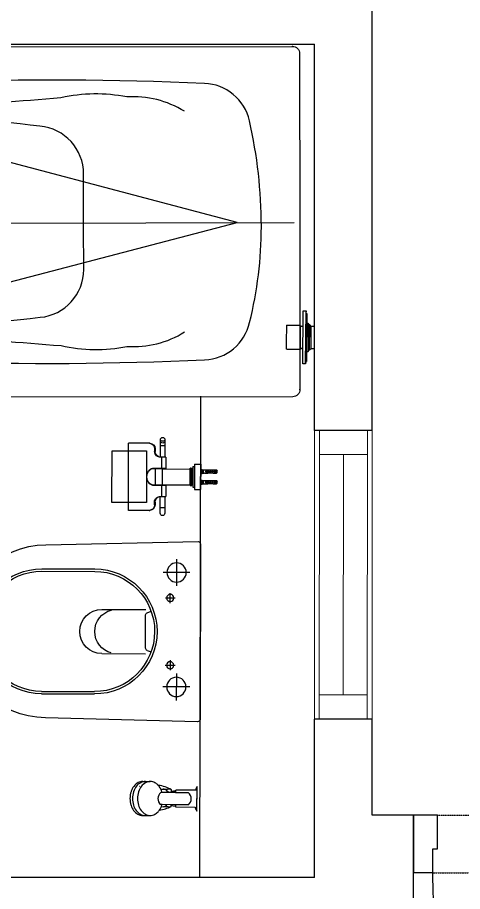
# Model space of a CAD drawing. Extents: x -678889171 to 586587, y -792238163 to 335485.
# Drawn here: x 75226 to 76153, y 54160 to 55978 of the extents above; entities that cross this region are included whole.
import ezdxf
from ezdxf.enums import TextEntityAlignment as Align

# ---------------------------------------------------------------- set-up
doc = ezdxf.new("R2010")
doc.units = 0
doc.header["$MEASUREMENT"] = 0
doc.set_wipeout_variables(frame=1)
doc.linetypes.add('XR-ATYP39$0$XR-A-TYP-3-5-9-10$0$XR-A-TYP-2-3-4-6-7-8-9-10$0$HIDDEN', pattern=[0.375, 0.25, -0.125])
doc.layers.get('0').update_dxf_attribs({"color": 8})
for name, color, linetype in [('XR-A-9TH-FLOOR$0$A-WALL', 252, 'Continuous'), ('XR-ATYP39$0$XR-A-TYP-3-5-9-10$0$A-FURN-SANT', 252, 'Continuous'), ('XR-ATYP39$0$XR-A-TYP-3-5-9-10$0$A-GLAZ', 252, 'Continuous'), ('XR-ATYP39$0$XR-A-TYP-3-5-9-10$0$A-WALL', 252, 'Continuous'), ('XR-ATYP39$0$XR-A-TYP-3-5-9-10$0$I-WC', 252, 'Continuous'), ('XR-ATYP39$0$XR-A-TYP-3-5-9-10$0$I-WIPEOUT', 252, 'Continuous'), ('XR-ATYP39$0$XR-A-TYP-3-5-9-10$0$XR-A-TYP-2-3-4-6-7-8-9-10$0$A-DOOR', 252, 'Continuous'), ('XR-ATYP39$0$XR-A-TYP-3-5-9-10$0$XR-A-TYP-2-3-4-6-7-8-9-10$0$A-FLOR-OVHD', 252, 'XR-ATYP39$0$XR-A-TYP-3-5-9-10$0$XR-A-TYP-2-3-4-6-7-8-9-10$0$HIDDEN'), ('XR-ATYP39$0$XR-A-TYP-3-5-9-10$0$XREF_3BR$0$WC-SERIAL', 252, 'Continuous')]:
    doc.layers.add(name, color=color, linetype=linetype)
for name, color, linetype, lineweight in [('XR-ATYP39$0$XR-A-TYP-3-5-9-10$0$xref units$0$000 typical apartment(1st  to 11)rev01$0$A-WALL-PRHT', 252, 'Continuous', 20), ('XR-ATYP39$0$XR-A-TYP-3-5-9-10$0$xref units$0$A-GLAZ', 252, 'Continuous', 20), ('XR-ATYP39$0$XR-A-TYP-3-5-9-10$0$xref units$0$A-WALL-PRHT', 252, 'Continuous', 20)]:
    doc.layers.add(name, color=color, linetype=linetype, lineweight=lineweight)
doc.styles.add('XR-ATYP39$0$XR-A-TYP-3-5-9-10$0$XREF_3BR$0$Standard', font='arial.ttf')

# ---------------------------------------------------------------- blocks, each defined once
blk = doc.blocks.new('XR-ATYP39$0$XR-A-TYP-3-5-9-10$0$XREF_3BR$0$SE4')
at = {"layer": 'XR-ATYP39$0$XR-A-TYP-3-5-9-10$0$A-FURN-SANT'}
for p, q in [((410.2, 473.4), (410.4, 473.4)), ((410.2, 468.4), (410.2, 466.8)), ((416.2, 481.1), (410.3, 481.1)), ((410.3, 475.3), (410.3, 481.1)), ((410.3, 475.3), (410.3, 475.2)), ((410.3, 475.2), (410.3, 475.2)), ((411.2, 479.3), (415.2, 479.3)), ((411.2, 479.3), (411.2, 478.3)), ((415.2, 478.3), (411.2, 478.3)), ((411.2, 475.3), (415.2, 475.3)), ((411.2, 475.3), (411.2, 474.3)), ((415.2, 474.3), (411.2, 474.3)), ((411.2, 471.3), (415.2, 471.3)), ((411.2, 471.3), (411.2, 470.3)), ((415.2, 470.3), (411.2, 470.3)), ((411.5, 482.3), (414.9, 482.3)), ((415.2, 479.3), (415.2, 478.3)), ((415.2, 475.3), (415.2, 474.3)), ((415.2, 471.3), (415.2, 470.3)), ((416.2, 473.4), (416, 473.4)), ((416.2, 475.3), (416.2, 481.1)), ((416.2, 475.3), (416.2, 475.2)), ((416.2, 475.2), (416.2, 475.2)), ((416.2, 466.8), (416.2, 468.4)), ((429.2, 473.4), (429.4, 473.4)), ((429.2, 468.4), (429.2, 466.8)), ((435.2, 481.1), (429.3, 481.1)), ((429.3, 475.3), (429.3, 481.1)), ((429.3, 475.3), (429.3, 475.2)), ((429.3, 475.2), (429.3, 475.2)), ((430.2, 479.3), (434.2, 479.3)), ((430.2, 479.3), (430.2, 478.3)), ((434.2, 478.3), (430.2, 478.3)), ((430.2, 475.3), (434.2, 475.3)), ((430.2, 475.3), (430.2, 474.3)), ((434.2, 474.3), (430.2, 474.3)), ((430.2, 471.3), (434.2, 471.3)), ((430.2, 471.3), (430.2, 470.3)), ((434.2, 470.3), (430.2, 470.3)), ((430.5, 482.3), (433.9, 482.3)), ((434.2, 479.3), (434.2, 478.3)), ((434.2, 475.3), (434.2, 474.3)), ((434.2, 471.3), (434.2, 470.3)), ((435.2, 473.4), (435, 473.4)), ((435.2, 475.3), (435.2, 481.1)), ((435.2, 475.3), (435.2, 475.2)), ((435.2, 475.2), (435.2, 475.2)), ((435.2, 466.8), (435.2, 468.4)), ((445.2, 452.8), (400.2, 452.8)), ((400.2, 441.8), (400.2, 452.8)), ((409, 452.8), (410.2, 458.3)), ((410.2, 467.5), (410.5, 467.5)), ((410.2, 459.3), (410.3, 459.3)), ((410.2, 459.3), (410.2, 458.3)), ((410.3, 465.7), (410.3, 465.7)), ((410.3, 465.7), (410.3, 465.5)), ((410.3, 459.3), (410.3, 465.5)), ((411.2, 467.3), (412.5, 467.3)), ((411.2, 467.3), (411.2, 466.4)), ((412.5, 466.4), (411.2, 466.4)), ((411.2, 463.3), (412.5, 463.3)), ((411.2, 463.3), (411.2, 462.4)), ((415.2, 462.4), (411.2, 462.4)), ((412.5, 467.3), (412.5, 467.5)), ((413.2, 467.3), (412.5, 467.3)), ((412.5, 463.8), (412.5, 467.3)), ((414, 463.8), (412.5, 463.8)), ((412.5, 463.2), (412.5, 463.8)), ((414, 463.2), (412.5, 463.2)), ((414, 467.3), (413.2, 467.3)), ((413.2, 452.8), (413.2, 458.3)), ((414, 467.3), (414, 467.5)), ((414, 467.3), (415.2, 467.3)), ((414, 463.8), (414, 467.3)), ((415.2, 466.4), (414, 466.4)), ((414, 463.2), (414, 463.8)), ((414, 463.3), (415.2, 463.3)), ((415.2, 467.3), (415.2, 466.4)), ((415.2, 463.3), (415.2, 462.4)), ((416.2, 467.5), (415.9, 467.5)), ((416.2, 465.7), (416.2, 465.5)), ((416.2, 465.7), (416.2, 465.7)), ((416.2, 459.3), (416.2, 465.5)), ((416.2, 459.3), (416.2, 459.3)), ((416.2, 458.3), (416.2, 459.3)), ((417.5, 452.8), (416.2, 458.3)), ((428, 452.8), (429.2, 458.3)), ((429.2, 467.5), (429.5, 467.5)), ((429.3, 459.3), (429.2, 459.3)), ((429.2, 459.3), (429.2, 458.3)), ((429.3, 465.7), (429.3, 465.7)), ((429.3, 465.7), (429.3, 465.5)), ((429.3, 459.3), (429.3, 465.5)), ((430.2, 467.3), (431.5, 467.3)), ((430.2, 467.3), (430.2, 466.4)), ((431.5, 466.4), (430.2, 466.4)), ((430.2, 463.3), (431.5, 463.3)), ((430.2, 463.3), (430.2, 462.4)), ((434.2, 462.4), (430.2, 462.4)), ((431.5, 467.3), (431.5, 467.5)), ((432.2, 467.3), (431.5, 467.3)), ((431.5, 463.8), (431.5, 467.3)), ((433, 463.8), (431.5, 463.8)), ((431.5, 463.2), (431.5, 463.8)), ((433, 463.2), (431.5, 463.2)), ((433, 467.3), (432.2, 467.3)), ((432.2, 452.8), (432.2, 458.3)), ((433, 467.3), (433, 467.5)), ((433, 467.3), (434.2, 467.3)), ((433, 463.8), (433, 467.3)), ((434.2, 466.4), (433, 466.4)), ((433, 463.2), (433, 463.8)), ((433, 463.3), (434.2, 463.3)), ((434.2, 467.3), (434.2, 466.4)), ((434.2, 463.3), (434.2, 462.4)), ((435.2, 467.5), (434.9, 467.5)), ((435.2, 465.7), (435.2, 465.5)), ((435.2, 465.7), (435.2, 465.7)), ((435.2, 459.3), (435.2, 465.5)), ((435.2, 459.3), (435.2, 459.3)), ((435.2, 458.3), (435.2, 459.3)), ((436.5, 452.8), (435.2, 458.3)), ((445.2, 441.8), (445.2, 452.8)), ((445.2, 441.8), (400.2, 441.8)), ((404.2, 438.8), (404.2, 441.8)), ((441.2, 438.8), (404.2, 438.8)), ((407.2, 437.1), (407.2, 437.1)), ((407.2, 434.3), (407.2, 437.1)), ((407.7, 437.1), (407.2, 437.1)), ((407.2, 437.1), (407.2, 434.3)), ((407.7, 438.8), (407.7, 437.1)), ((408, 437.1), (407.7, 437.1)), ((407.8, 436.2), (407.8, 437.1)), ((407.8, 437.1), (407.8, 436.5)), ((407.9, 436.5), (407.8, 436.5)), ((407.8, 436.5), (407.8, 436.2)), ((407.9, 437.1), (407.9, 436.5)), ((407.9, 436.5), (408, 436.5)), ((407.9, 436.2), (407.9, 436.5)), ((408.2, 437.1), (408, 437.1)), ((408, 436.5), (408, 437.1)), ((408, 437.1), (408, 436.5)), ((408.2, 436.5), (408, 436.5)), ((408.2, 436.5), (408.2, 437.1)), ((409.6, 437.1), (408.2, 437.1)), ((409.9, 436.5), (408.2, 436.5)), ((408.4, 436.5), (408.4, 434.5)), ((408.9, 434.5), (408.9, 436.5)), ((409.3, 434.5), (409.3, 436.5)), ((411.7, 437.1), (409.6, 437.1)), ((409.6, 434.5), (409.6, 436.5)), ((409.9, 436.5), (409.9, 437.1)), ((412.4, 436.5), (409.9, 436.5)), ((410.1, 434.5), (410.1, 436.5)), ((410.5, 434.5), (410.5, 436.5)), ((411.3, 434.5), (411.3, 436.5)), ((412.4, 437.1), (411.7, 437.1)), ((411.7, 434.5), (411.7, 436.5)), ((412.2, 434.5), (412.2, 436.5)), ((412.8, 437.1), (412.4, 437.1)), ((412.4, 436.5), (412.4, 437.1)), ((412.8, 436.5), (412.4, 436.5)), ((413.6, 437.1), (412.8, 437.1)), ((412.8, 436.5), (412.8, 437.1)), ((413.6, 436.5), (412.8, 436.5)), ((412.8, 434.5), (412.8, 436.5)), ((415.6, 437.1), (413.6, 437.1)), ((413.6, 436.5), (413.6, 437.1)), ((415.6, 436.5), (413.6, 436.5)), ((416.2, 437.1), (415.6, 437.1)), ((415.6, 436.5), (415.6, 437.1)), ((416.2, 436.5), (415.6, 436.5)), ((416, 434.5), (416, 436.5)), ((418.1, 437.1), (416.2, 437.1)), ((416.2, 436.5), (416.2, 437.1)), ((418.1, 436.5), (416.2, 436.5)), ((418.8, 437.1), (418.1, 437.1)), ((418.1, 436.5), (418.1, 437.1)), ((418.8, 436.5), (418.1, 436.5)), ((419.3, 437.1), (418.8, 437.1)), ((418.8, 436.5), (418.8, 437.1)), ((419.3, 436.5), (418.8, 436.5)), ((419.5, 437.1), (419.3, 437.1)), ((419.3, 436.5), (419.3, 437.1)), ((419.5, 436.5), (419.3, 436.5)), ((419.6, 437.1), (419.5, 437.1)), ((419.5, 436.5), (419.5, 437.1)), ((419.6, 436.5), (419.5, 436.5)), ((420.2, 437.1), (419.6, 437.1)), ((419.6, 436.5), (419.6, 437.1)), ((420.2, 436.5), (419.6, 436.5)), ((419.6, 434.5), (419.6, 436.5)), ((420.1, 434.5), (420.1, 436.5)), ((420.1, 436.5), (420.1, 434.5)), ((420.2, 436.5), (420.2, 437.1)), ((420.2, 437.1), (420.2, 437.1)), ((420.3, 437.1), (420.2, 437.1)), ((420.2, 436.5), (420.2, 437.1)), ((420.2, 436.5), (420.2, 436.5)), ((420.3, 434.5), (420.3, 437.1)), ((420.3, 437.1), (420.6, 437.1)), ((420.6, 437.1), (420.8, 437.1)), ((420.6, 434.5), (420.6, 437.1)), ((420.8, 435.1), (420.8, 437.1)), ((420.8, 437.1), (422, 437.1)), ((422, 435.1), (422, 437.1)), ((422, 437.1), (422.3, 437.1)), ((424.9, 437.1), (422.3, 437.1)), ((422.3, 435.1), (422.3, 437.1)), ((422.7, 435.1), (422.7, 437.1)), ((422.9, 435.4), (422.9, 437.1)), ((424, 435.4), (424, 437.1)), ((424, 435.4), (424, 437.1)), ((424.1, 437.1), (424.1, 434.5)), ((424.2, 434.5), (424.2, 437.1)), ((424.5, 434.5), (424.5, 437.1)), ((424.8, 434.5), (424.8, 437.1)), ((424.8, 437.1), (424.8, 434.5)), ((424.9, 437.1), (425.1, 437.1)), ((424.9, 437.1), (424.9, 434.5)), ((425.1, 434.5), (425.1, 437.1)), ((425.2, 437.1), (425.1, 437.1)), ((425.8, 437.1), (425.2, 437.1)), ((425.2, 437.1), (425.2, 437.1)), ((425.2, 436.5), (425.2, 437.1)), ((425.2, 437.1), (425.2, 436.5)), ((425.8, 436.5), (425.2, 436.5)), ((425.2, 436.5), (425.2, 436.5)), ((425.4, 434.5), (425.4, 436.5)), ((425.4, 434.5), (425.4, 436.5)), ((425.9, 437.1), (425.8, 437.1)), ((425.8, 436.5), (425.8, 437.1)), ((425.9, 436.5), (425.8, 436.5)), ((425.8, 434.5), (425.8, 436.5)), ((426.1, 437.1), (425.9, 437.1)), ((425.9, 436.5), (425.9, 437.1)), ((426.1, 436.5), (425.9, 436.5)), ((426.6, 437.1), (426.1, 437.1)), ((426.1, 436.5), (426.1, 437.1)), ((426.6, 436.5), (426.1, 436.5)), ((427.3, 437.1), (426.6, 437.1)), ((426.6, 436.5), (426.6, 437.1)), ((427.3, 436.5), (426.6, 436.5)), ((429.3, 437.1), (427.3, 437.1)), ((427.3, 436.5), (427.3, 437.1)), ((429.3, 436.5), (427.3, 436.5)), ((429.9, 437.1), (429.3, 437.1)), ((429.3, 436.5), (429.3, 437.1)), ((429.9, 436.5), (429.3, 436.5)), ((429.4, 434.5), (429.4, 436.5)), ((431.8, 437.1), (429.9, 437.1)), ((429.9, 436.5), (429.9, 437.1)), ((431.8, 436.5), (429.9, 436.5)), ((432.6, 437.1), (431.8, 437.1)), ((431.8, 436.5), (431.8, 437.1)), ((432.6, 436.5), (431.8, 436.5)), ((433, 437.1), (432.6, 437.1)), ((432.6, 436.5), (432.6, 437.1)), ((433, 436.5), (432.6, 436.5)), ((432.6, 434.5), (432.6, 436.5)), ((433, 436.5), (433, 437.1)), ((433.7, 437.1), (433, 437.1)), ((435.6, 436.5), (433, 436.5)), ((433.3, 434.5), (433.3, 436.5)), ((435.8, 437.1), (433.7, 437.1)), ((433.7, 434.5), (433.7, 436.5)), ((434.2, 434.5), (434.2, 436.5)), ((434.9, 434.5), (434.9, 436.5)), ((435.3, 434.5), (435.3, 436.5)), ((435.6, 436.5), (435.6, 437.1)), ((437.2, 436.5), (435.6, 436.5)), ((437.2, 437.1), (435.8, 437.1)), ((435.8, 434.5), (435.8, 436.5)), ((436.2, 434.5), (436.2, 436.5)), ((436.6, 434.5), (436.6, 436.5)), ((437, 434.5), (437, 436.5)), ((437.4, 437.1), (437.2, 437.1)), ((437.2, 436.5), (437.2, 437.1)), ((437.4, 436.5), (437.2, 436.5)), ((437.7, 437.1), (437.4, 437.1)), ((437.4, 436.5), (437.4, 437.1)), ((437.5, 436.5), (437.5, 437.1)), ((437.5, 436.5), (437.6, 436.5)), ((437.6, 436.5), (437.6, 437.1)), ((437.6, 436.5), (437.6, 437.1)), ((437.6, 436.5), (437.6, 436.5)), ((437.6, 436.2), (437.6, 436.5)), ((437.6, 436.2), (437.6, 436.5)), ((437.7, 438.8), (437.7, 437.1)), ((438.2, 437.1), (437.7, 437.1)), ((437.7, 436.2), (437.7, 437.1)), ((438.2, 437.1), (438.3, 437.1)), ((438.2, 434.3), (438.2, 437.1)), ((438.3, 434.3), (438.3, 437.1)), ((441.2, 438.8), (441.2, 441.8)), ((407.5, 434.3), (407.2, 434.3)), ((407.2, 434.3), (407.2, 434.3)), ((407.2, 434.3), (407.2, 434.1)), ((407.2, 434.3), (407.2, 434.1)), ((407.2, 434.1), (407.2, 434.1)), ((407.2, 434.1), (407.4, 434.1)), ((407.4, 434.3), (407.4, 434.1)), ((407.4, 434.1), (407.5, 434.1)), ((407.5, 434.3), (407.5, 434.1)), ((408, 434.1), (407.5, 434.1)), ((407.8, 436.2), (407.8, 436.2)), ((407.8, 436.2), (407.9, 436.2)), ((407.9, 436.2), (408.4, 436.2)), ((408, 434.1), (408, 436.2)), ((408.3, 434.5), (408, 434.5)), ((408.4, 434.3), (408, 434.3)), ((408, 434.1), (408.1, 434.1)), ((408.1, 434.3), (408.1, 434.1)), ((408.1, 434.1), (408.4, 434.1)), ((408.3, 434.5), (408.3, 436.2)), ((408.4, 434.5), (408.3, 434.5)), ((408.9, 434.5), (408.4, 434.5)), ((408.4, 434.5), (408.4, 434.1)), ((409.6, 434.1), (408.4, 434.1)), ((408.7, 384.8), (408.7, 434.1)), ((408.9, 434.5), (409.3, 434.5)), ((409.3, 434.5), (409.6, 434.5)), ((409.6, 434.1), (409.6, 434.5)), ((409.6, 434.5), (410.1, 434.5)), ((412, 434.1), (409.6, 434.1)), ((410.1, 434.5), (410.5, 434.5)), ((410.5, 434.5), (411.3, 434.5)), ((411.3, 434.5), (411.7, 434.5)), ((411.7, 434.5), (412.2, 434.5)), ((412, 434.1), (412, 434.5)), ((413.4, 434.1), (412, 434.1)), ((412.2, 434.5), (412.8, 434.5)), ((412.8, 434.5), (416, 434.5)), ((413.4, 434.1), (413.4, 434.5)), ((413.4, 434.1), (413.4, 434.5)), ((413.4, 434.1), (413.4, 434.1)), ((414.2, 434.5), (414.2, 434.1)), ((414.6, 434.1), (414.2, 434.1)), ((414.6, 434.5), (414.6, 434.1)), ((414.7, 434.1), (414.6, 434.1)), ((414.7, 434.1), (414.7, 434.5)), ((414.9, 434.1), (414.7, 434.1)), ((414.9, 434.1), (414.9, 434.5)), ((415.1, 434.1), (414.9, 434.1)), ((415.1, 434.1), (415.1, 434.5)), ((415.9, 434.1), (415.1, 434.1)), ((415.9, 434.1), (415.9, 434.5)), ((416.8, 434.1), (415.9, 434.1)), ((416, 434.5), (419.6, 434.5)), ((416.8, 434.1), (416.8, 434.5)), ((418.5, 434.1), (416.8, 434.1)), ((418.5, 434.1), (418.5, 434.5)), ((419.7, 434.1), (418.5, 434.1)), ((419.6, 434.5), (420.1, 434.5)), ((419.7, 434.1), (419.7, 434.5)), ((420.4, 434.1), (419.7, 434.1)), ((420.1, 434.5), (420.1, 434.5)), ((420.1, 434.5), (420.3, 434.5)), ((420.3, 434.5), (420.6, 434.5)), ((420.4, 434.1), (420.4, 434.5)), ((420.6, 434.5), (420.6, 435.1)), ((420.6, 435.1), (420.8, 435.1)), ((420.6, 434.5), (420.6, 435.1)), ((420.6, 434.5), (420.6, 434.5)), ((420.6, 434.5), (420.6, 434.5)), ((420.6, 434.5), (420.9, 434.5)), ((420.8, 435.1), (422, 435.1)), ((420.9, 434.5), (420.9, 435.1)), ((420.9, 434.5), (421.2, 434.5)), ((421.2, 434.5), (421.2, 435.1)), ((421.3, 434.5), (421.2, 434.5)), ((421.3, 434.5), (421.3, 435.1)), ((421.3, 434.5), (422.4, 434.5)), ((422, 435.1), (422.3, 435.1)), ((422.3, 435.1), (422.7, 435.1)), ((422.4, 434.5), (422.4, 435.1)), ((422.4, 434.5), (422.7, 434.5)), ((422.7, 435.4), (422.7, 435.4)), ((422.7, 435.4), (422.9, 435.4)), ((422.7, 434.5), (422.7, 435.4)), ((422.7, 435.4), (422.7, 434.5)), ((422.7, 434.5), (422.7, 435.1)), ((422.7, 434.5), (422.7, 435.1)), ((422.7, 434.5), (422.7, 434.5)), ((422.7, 434.5), (422.7, 434.5)), ((422.7, 434.5), (423, 434.5)), ((422.7, 434.3), (422.7, 434.3)), ((422.9, 435.4), (424, 435.4)), ((423, 434.5), (423, 435.4)), ((423, 434.5), (424.1, 434.5)), ((423.7, 434.5), (423.7, 434.5)), ((424, 435.4), (424, 435.4)), ((424.2, 434.5), (424.1, 434.5)), ((424.2, 434.5), (424.5, 434.5)), ((424.5, 434.5), (424.8, 434.5)), ((424.8, 434.5), (424.8, 434.5)), ((424.8, 434.5), (424.9, 434.5)), ((424.9, 434.5), (425.1, 434.5)), ((425, 434.1), (425, 434.5)), ((425.7, 434.1), (425, 434.1)), ((425.1, 434.5), (425.4, 434.5)), ((425.4, 434.5), (425.8, 434.5)), ((425.4, 434.5), (425.4, 434.5)), ((425.7, 434.1), (425.7, 434.5)), ((426.9, 434.1), (425.7, 434.1)), ((425.8, 434.5), (429.4, 434.5)), ((426.9, 434.1), (426.9, 434.5)), ((428.6, 434.1), (426.9, 434.1)), ((428.6, 434.1), (428.6, 434.5)), ((429.5, 434.1), (428.6, 434.1)), ((429.4, 434.5), (432.6, 434.5)), ((429.5, 434.1), (429.5, 434.5)), ((430.4, 434.1), (429.5, 434.1)), ((430.4, 434.1), (430.4, 434.5)), ((430.6, 434.1), (430.4, 434.1)), ((430.6, 434.1), (430.6, 434.5)), ((430.7, 434.1), (430.6, 434.1)), ((430.7, 434.1), (430.7, 434.5)), ((430.8, 434.1), (430.7, 434.1)), ((430.8, 434.1), (430.8, 434.5)), ((431.2, 434.1), (430.8, 434.1)), ((431.2, 434.1), (431.2, 434.5)), ((432, 434.1), (432, 434.5)), ((432, 434.5), (432, 434.1)), ((433.4, 434.1), (432, 434.1)), ((432, 434.1), (432, 434.1)), ((432.6, 434.5), (433.3, 434.5)), ((433.3, 434.5), (433.7, 434.5)), ((433.4, 434.1), (433.4, 434.5)), ((435.8, 434.1), (433.4, 434.1)), ((433.7, 434.5), (434.2, 434.5)), ((434.2, 434.5), (434.9, 434.5)), ((434.9, 434.5), (435.3, 434.5)), ((435.3, 434.5), (435.8, 434.5)), ((435.8, 434.1), (435.8, 434.5)), ((435.8, 434.5), (436.2, 434.5)), ((437.1, 434.1), (435.8, 434.1)), ((436.2, 434.5), (436.6, 434.5)), ((437, 434.5), (436.6, 434.5)), ((436.7, 384.8), (436.7, 434.1)), ((437, 436.2), (437.6, 436.2)), ((437.1, 434.5), (437, 434.5)), ((437.1, 434.5), (437.1, 436.2)), ((437.4, 434.5), (437.1, 434.5)), ((437.1, 434.1), (437.1, 434.5)), ((437.4, 434.3), (437.1, 434.3)), ((437.1, 434.1), (437.3, 434.1)), ((437.3, 434.3), (437.3, 434.1)), ((437.3, 434.1), (437.4, 434.1)), ((437.4, 434.1), (437.4, 436.2)), ((437.9, 434.1), (437.4, 434.1)), ((437.6, 436.2), (437.6, 436.2)), ((437.6, 436.2), (437.7, 436.2)), ((438.2, 434.3), (437.9, 434.3)), ((437.9, 434.3), (437.9, 434.1)), ((437.9, 434.1), (438.1, 434.1)), ((438.1, 434.3), (438.1, 434.1)), ((438.1, 434.1), (438.3, 434.1)), ((438.3, 434.3), (438.2, 434.3)), ((438.3, 434.3), (438.3, 434.1)), ((438.3, 434.1), (438.3, 434.3)), ((438.3, 434.1), (438.3, 434.1)), ((387.7, 382.7), (387.7, 390.8)), ((407.7, 390.8), (387.7, 390.8)), ((407.7, 382.7), (407.7, 390.8)), ((407.7, 382.7), (407.7, 390.8)), ((408.7, 390.8), (407.7, 390.8)), ((437.7, 390.8), (436.7, 390.8)), ((437.7, 390.8), (437.7, 382.7)), ((457.7, 390.8), (437.7, 390.8)), ((437.7, 390.8), (437.7, 382.7)), ((457.7, 390.8), (457.7, 382.7)), ((367.7, 388.8), (357.7, 388.8)), ((357.7, 380.8), (367.7, 380.8)), ((367.7, 388.8), (367.7, 380.8)), ((387.7, 388.8), (367.7, 388.8)), ((367.7, 380.8), (387.6, 380.8)), ((407.7, 382.7), (387.7, 382.7)), ((387.7, 381.5), (387.7, 382.7)), ((407.7, 369.6), (407.7, 382.7)), ((407.7, 378.8), (408.7, 378.8)), ((408.7, 384.8), (436.7, 384.8)), ((408.7, 372.3), (408.7, 384.8)), ((436.7, 384.8), (436.7, 372.3)), ((436.7, 378.8), (437.7, 378.8)), ((437.7, 382.7), (437.7, 369.6)), ((457.7, 382.7), (437.7, 382.7)), ((478.7, 388.8), (457.7, 388.8)), ((457.7, 382.7), (457.7, 381.5)), ((457.8, 380.8), (478.7, 380.8)), ((478.7, 380.8), (478.7, 388.8)), ((485.8, 388.8), (478.7, 388.8)), ((478.7, 380.8), (485.8, 380.8)), ((488.9, 388.8), (485.8, 388.8)), ((485.8, 380.8), (488.9, 380.8)), ((362.7, 361.1), (362.7, 361.9)), ((362.7, 361.1), (362.7, 324.1)), ((377.7, 371.5), (372.7, 371.5)), ((372.7, 371.5), (372.7, 370.6)), ((372.7, 370.6), (377.7, 370.6)), ((377.7, 370.6), (377.7, 371.5)), ((408.7, 372.3), (436.7, 372.3)), ((467.7, 370.6), (467.7, 371.5)), ((472.7, 371.5), (467.7, 371.5)), ((467.7, 370.6), (472.7, 370.6)), ((472.7, 370.6), (472.7, 371.5)), ((482.7, 361.9), (482.7, 361.1)), ((482.7, 361.1), (482.7, 324.1)), ((362.8, 324.1), (482.6, 324.1))]:
    blk.add_line(p, q, dxfattribs=at)
for points in [[(407.2, 434.1), (438.3, 434.1), (438.3, 437.1), (407.2, 437.1)], [(376.8, 294.5), (468.7, 294.5), (468.7, 356), (376.8, 356)]]:
    blk.add_lwpolyline(points, close=True, dxfattribs=at)
for centre, radius, start, end in [((420.6, 434.8), 0.303, 249.713, 266.578), ((420.6, 434.6), 0.191, 245.5072, 295.3419), ((420.8, 433.8), 0.688, 95.9832, 109.0037), ((420.8, 433.9), 0.513, 94.8314, 107.1936), ((421.2, 430.6), 3.86, 76.2872, 96.7169), ((422.3, 434.5), 0.178, 230.815, 271.7767), ((422.9, 435.5), 1.25, 262.2328, 271.7069), ((423.2, 434.5), 0.178, 268.2233, 308.9187), ((424.2, 430.5), 3.94, 82.708, 103.5674), ((424.6, 433.8), 0.688, 70.9963, 84.0168), ((424.6, 433.9), 0.519, 72.5665, 84.4833), ((424.8, 434.8), 0.303, 273.422, 290.287), ((357.7, 384.8), 4, 90, 270), ((377.5, 380.8), 10.3, 271.4545, 3.7433), ((377.6, 381.5), 10, 270.7148, 351.5135), ((382.8, 381.5), 4.95, 342.2494, 1.6628), ((462.7, 381.5), 4.95, 178.3503, 197.7376), ((468, 380.8), 10.3, 176.2277, 268.5745), ((467.8, 381.5), 9.96, 188.2757, 269.496), ((488.9, 384.8), 4, 270, 90), ((372.7, 361.5), 10, 89.9854, 177.4108), ((372.7, 360.6), 9.98, 89.8092, 177.2539), ((472.7, 361.5), 10, 2.5889, 90.0149), ((472.7, 360.6), 9.98, 2.7464, 90.1904), ((374.1, 177.9), 146.7, 94.406, 94.4421), ((472.5, 204.6), 120, 85.1228, 85.1671)]:
    blk.add_arc(centre, radius, start, end, dxfattribs=at)
for centre, major_axis, ratio, start_param, end_param in [((413.2, 473.4), (0, 10.5), 0.285569, 1.403348, 1.570796), ((413.2, 473.4), (0, -6.74), 0.445101, 4.712389, 4.895847), ((413.2, 470.9), (0, 6.74), 0.445101, 1.209195, 1.545119), ((413.2, 471.3), (0, -8.33), 0.359989, 4.738067, 5.192367), ((413.2, 468.4), (0, 8.33), 0.359989, 1.39272, 1.673729), ((413.2, 477), (0, -10.5), 0.285569, -1.403348, -1.209195), ((413.2, 480), (3, 0), 0.760351, 3.989655, 5.435123), ((413.2, 476), (3, 0), 0.760351, 3.989655, 5.435123), ((413.2, 472), (3, 0), 0.760351, 3.989655, 5.435123), ((413.2, 471.3), (0, -8.33), 0.359989, 1.090818, 1.545119), ((413.2, 477), (0, -10.5), 0.285569, 1.209195, 1.403348), ((413.2, 470.9), (0, 6.74), 0.445101, 4.738067, 5.073991), ((413.2, 473.4), (0, 10.5), 0.285569, 4.712389, 4.879837), ((413.2, 473.4), (0, 6.74), 0.445101, 4.528931, 4.712389), ((413.2, 468.4), (0, 8.33), 0.359989, 4.609456, 4.890466), ((432.2, 473.4), (0, 10.5), 0.285569, 1.403348, 1.570796), ((432.2, 473.4), (0, 6.74), 0.445101, 1.570796, 1.754254), ((432.2, 470.9), (0, 6.74), 0.445101, 1.209195, 1.545119), ((432.2, 471.3), (0, -8.33), 0.359989, 4.738067, 5.192367), ((432.2, 468.4), (0, 8.33), 0.359989, 1.39272, 1.673729), ((432.2, 477), (0, -10.5), 0.285569, -1.403348, -1.209195), ((432.2, 480), (3, 0), 0.760351, 3.989655, 5.435123), ((432.2, 476), (3, 0), 0.760351, 3.989655, 5.435123), ((432.2, 472), (3, 0), 0.760351, 3.989655, 5.435123), ((432.2, 471.3), (0, -8.33), 0.359989, 1.090818, 1.545119), ((432.2, 477), (0, -10.5), 0.285569, 1.209195, 1.403348), ((432.2, 470.9), (0, 6.74), 0.445101, 4.738067, 5.073991), ((432.2, 473.4), (0, 10.5), 0.285569, 4.712389, 4.879837), ((432.2, 473.4), (0, -6.74), 0.445101, 1.387338, 1.570796), ((432.2, 468.4), (0, 8.33), 0.359989, 4.609456, 4.890466), ((413.2, 466.8), (0, 6.74), 0.445101, 1.467863, 1.738244), ((413.2, 471.4), (-0.8, -51.9), 0.055876, -1.314474, -1.20343), ((413.2, 464.4), (0, 6.74), 0.445101, 1.090818, 1.403348), ((413.2, 468.6), (3, 0), 0.976011, 3.989655, 4.459709), ((413.2, 464.6), (3, 0), 0.976011, 3.989655, 5.435123), ((413.2, 474.3), (0, -7.06), 0.425017, 6.030505, 6.283185), ((413.2, 471.4), (-2.9, -51.9), 0.014553, 1.205061, 1.316105), ((413.2, 474.3), (0, 7.06), 0.425017, 3.141593, 3.394273), ((413.2, 471.4), (2.9, -51.9), 0.014553, -1.316105, -1.205061), ((413.2, 468.6), (3, 0), 0.976011, 4.965069, 5.435123), ((413.2, 464.4), (0, 6.74), 0.445101, 4.879837, 5.192367), ((413.2, 466.8), (0, 6.74), 0.445101, 4.544941, 4.815322), ((413.2, 471.4), (0.8, -51.9), 0.055876, 1.20343, 1.314474), ((432.2, 466.8), (0, 6.74), 0.445101, 1.467863, 1.738244), ((432.2, 471.4), (-0.8, -51.9), 0.055876, -1.314474, -1.20343), ((432.2, 464.4), (0, 6.74), 0.445101, 1.090818, 1.403348), ((432.2, 468.6), (3, 0), 0.976011, 3.989655, 4.459709), ((432.2, 464.6), (3, 0), 0.976011, 3.989655, 5.435123), ((432.2, 474.3), (0, -7.06), 0.425017, 6.030505, 6.283185), ((432.2, 471.4), (-2.9, -51.9), 0.014553, 1.205061, 1.316105), ((432.2, 474.3), (0, 7.06), 0.425017, 3.141593, 3.394273), ((432.2, 471.4), (2.9, -51.9), 0.014553, -1.316105, -1.205061), ((432.2, 468.6), (3, 0), 0.976011, 4.965069, 5.435123), ((432.2, 464.4), (0, 6.74), 0.445101, 4.879837, 5.192367), ((432.2, 466.8), (0, 6.74), 0.445101, 4.544941, 4.815322), ((432.2, 471.4), (0.8, -51.9), 0.055876, 1.20343, 1.314474), ((420.6, 434.6), (-0.068, 0.171), 0.902963, 2.7256, 3.147611), ((424.8, 434.6), (0.068, 0.171), 0.902963, 3.133356, 3.557585), ((485.8, 384.8), (0, -4), 0.707107, 3.141593, 6.283185), ((488.9, 384.8), (0, -4), 0.707107, 3.141593, 6.283185)]:
    blk.add_ellipse(centre, major_axis=major_axis, ratio=ratio, start_param=start_param, end_param=end_param, dxfattribs=at)
for points in [[(410.3, 481.1), (410.7, 481.5), (411.1, 481.9), (411.5, 482.3)], [(416.2, 481.1), (415.8, 481.5), (415.4, 481.9), (414.9, 482.3)], [(429.3, 481.1), (429.7, 481.5), (430.1, 481.9), (430.5, 482.3)], [(435.2, 481.1), (434.8, 481.5), (434.4, 481.9), (433.9, 482.3)], [(420.6, 434.5), (420.5, 434.5), (420.5, 434.4), (420.6, 434.4)], [(420.5, 434.4), (420.5, 434.4), (420.5, 434.4), (420.6, 434.4)], [(420.8, 434.4), (420.8, 434.4), (420.7, 434.4), (420.7, 434.4)], [(424.7, 434.4), (424.7, 434.4), (424.7, 434.4), (424.7, 434.4)], [(424.8, 434.4), (424.9, 434.4), (424.9, 434.5), (424.9, 434.5)], [(424.8, 434.4), (424.9, 434.4), (424.9, 434.4), (424.9, 434.4)]]:
    blk.add_open_spline(points, degree=3, dxfattribs=at)
for points, knots in [([(420.4, 434.5), (420.4, 434.5), (420.4, 434.5), (420.5, 434.4), (420.5, 434.4)], [0, 0, 0, 0, 0.233221, 1, 1, 1, 1]), ([(420.7, 434.4), (420.8, 434.5), (420.9, 434.5), (421, 434.5), (421.1, 434.5), (421.4, 434.5), (421.5, 434.5), (421.8, 434.4), (422, 434.4), (422.2, 434.4), (422.2, 434.4), (422.3, 434.3)], [0, 0, 0, 0, 0.125, 0.125, 0.25, 0.25, 0.5, 0.5, 0.75, 0.75, 1, 1, 1, 1]), ([(422.1, 434.4), (422.2, 434.4), (422.2, 434.3), (422.2, 434.3), (422.3, 434.3), (422.4, 434.3), (422.5, 434.3), (422.6, 434.3), (422.7, 434.3), (422.7, 434.3)], [0, 0, 0, 0, 0.081315, 0.172885, 0.303173, 0.525174, 0.708317, 0.899275, 1, 1, 1, 1]), ([(422.3, 434.3), (422.3, 434.3), (422.3, 434.3), (422.3, 434.3), (422.4, 434.3), (422.5, 434.3), (422.5, 434.3), (422.6, 434.3), (422.7, 434.3), (422.7, 434.3)], [0, 0, 0, 0, 0.25, 0.25, 0.5, 0.5, 0.75, 0.75, 1, 1, 1, 1]), ([(422.7, 434.3), (422.8, 434.3), (422.8, 434.3), (422.9, 434.3), (423, 434.3), (423, 434.3), (423.1, 434.3), (423.1, 434.3), (423.2, 434.3), (423.2, 434.3)], [0, 0, 0, 0, 0.25, 0.25, 0.5, 0.5, 0.75, 0.75, 1, 1, 1, 1]), ([(422.9, 434.3), (422.9, 434.3), (423, 434.3), (423.1, 434.3), (423.1, 434.3), (423.2, 434.3), (423.3, 434.4), (423.3, 434.4), (423.3, 434.4)], [0, 0, 0, 0, 0.012674, 0.296722, 0.605834, 0.842756, 0.990911, 1, 1, 1, 1]), ([(423.2, 434.3), (423.2, 434.3), (423.2, 434.4), (423.3, 434.4), (423.3, 434.4), (423.5, 434.4), (423.6, 434.4), (423.9, 434.5), (424.1, 434.5), (424.4, 434.5), (424.5, 434.5), (424.7, 434.4)], [0, 0, 0, 0, 0.125, 0.125, 0.25, 0.25, 0.5, 0.5, 0.75, 0.75, 1, 1, 1, 1]), ([(424.8, 434.4), (424.8, 434.4), (424.8, 434.4), (424.9, 434.4), (424.9, 434.4), (424.9, 434.4)], [0, 0, 0, 0, 0.418647, 0.862444, 1, 1, 1, 1]), ([(424.9, 434.4), (424.9, 434.4), (425, 434.4), (425, 434.5), (425, 434.5)], [0, 0, 0, 0, 0.310918, 1, 1, 1, 1]), ([(407.7, 370.5), (407.7, 368.6), (408, 366.9), (409.4, 363.5), (410.4, 362.1), (412.5, 360.2), (413.3, 359.6), (414.9, 358.6), (415.8, 358.2), (418.6, 357.2), (420.6, 356.8), (424.7, 356.8), (426.8, 357.2), (429.6, 358.2), (430.5, 358.6), (432.1, 359.6), (432.9, 360.1), (434.3, 361.4), (434.9, 362.1), (435.9, 363.6), (436.3, 364.4), (437.4, 366.8), (437.7, 368.6), (437.7, 370.5)], [0, 0, 0, 0, 0.125, 0.125, 0.25, 0.25, 0.3125, 0.3125, 0.375, 0.375, 0.5, 0.5, 0.625, 0.625, 0.6875, 0.6875, 0.75, 0.75, 0.8125, 0.8125, 0.875, 0.875, 1, 1, 1, 1]), ([(437.7, 369.6), (437.7, 367.7), (437.4, 366), (436, 362.6), (435, 361.2), (432.9, 359.3), (432.2, 358.7), (430.5, 357.7), (429.6, 357.3), (426.8, 356.3), (424.8, 356), (420.7, 356), (418.6, 356.3), (415.8, 357.3), (414.9, 357.7), (413.3, 358.7), (412.5, 359.3), (411.2, 360.5), (410.6, 361.2), (409.5, 362.7), (409.1, 363.5), (408, 365.9), (407.7, 367.7), (407.7, 369.6)], [0, 0, 0, 0, 0.125, 0.125, 0.25, 0.25, 0.3125, 0.3125, 0.375, 0.375, 0.5, 0.5, 0.625, 0.625, 0.6875, 0.6875, 0.75, 0.75, 0.8125, 0.8125, 0.875, 0.875, 1, 1, 1, 1])]:
    blk.add_open_spline(points, degree=3, knots=knots, dxfattribs=at)
blk = doc.blocks.new('XR-ATYP39$0$XR-A-TYP-3-5-9-10$0$XREF_3BR$0$YHFH')
at = {"layer": 'XR-ATYP39$0$XR-A-TYP-3-5-9-10$0$A-FURN-SANT'}
for p, q in [((3812.9, 8626), (3812.9, 8570.1)), ((4093.3, 8605.1), (3983.3, 8605.1)), ((3785, 8598.1), (3840.8, 8598.1)), ((4093.3, 8600), (3983.3, 8600)), ((3825.9, 8534.2), (3825.9, 8555.2)), ((3836.2, 8545.1), (3815.7, 8545.1)), ((3873.8, 8514.4), (3865.7, 8517.3)), ((3968.3, 8521.1), (3877.1, 8521.1)), ((3877.1, 8440.4), (3877.1, 8509.7)), ((3873.8, 8435.7), (3865.7, 8432.8)), ((3968.3, 8429), (3877.1, 8429)), ((3836.2, 8405.1), (3815.7, 8405.1)), ((3825.9, 8415.9), (3825.9, 8394.9)), ((3812.9, 8388), (3812.9, 8332.1)), ((3785, 8360.1), (3840.8, 8360.1)), ((4093.3, 8350.1), (3983.3, 8350.1)), ((4093.3, 8345.1), (3983.3, 8345.1))]:
    blk.add_line(p, q, dxfattribs=at)
blk.add_lwpolyline([(3763.3, 8292.6, 0.420556), (3768.4, 8287.6), (4085, 8295.1, 0.990797), (4085, 8655.1), (3768.3, 8662.6, 0.414202), (3763.3, 8657.6)], format="xyb", close=True, dxfattribs=at)
for centre, radius in [((3812.9, 8598.1), 20), ((3825.9, 8545.1), 7.5), ((3825.9, 8405.1), 7.5), ((3812.9, 8360.1), 20)]:
    blk.add_circle(centre, radius, dxfattribs=at)
for centre, radius, start, end in [((3983.3, 8475.1), 130, 90, 270), ((4093.3, 8475.1), 130, 270, 90), ((3983.3, 8475.1), 125, 90, 270), ((4093.3, 8475.1), 125, 270, 90), ((3872.1, 8509.7), 5, 0, 70.2415), ((3937.1, 8475.1), 46, 284.2033, 75.7967), ((3968.3, 8475.1), 46, 270, 90), ((3872.1, 8440.4), 5, 289.7585, 0)]:
    blk.add_arc(centre, radius, start, end, dxfattribs=at)
blk = doc.blocks.new('XR-ATYP39$0$XR-A-TYP-3-5-9-10$0$XREF_3BR$0$Ct370p')
at = {"layer": 'XR-ATYP39$0$XR-A-TYP-3-5-9-10$0$XREF_3BR$0$WC-SERIAL', "style": 'XR-ATYP39$0$XR-A-TYP-3-5-9-10$0$XREF_3BR$0$Standard', "flags": 3}
blk.add_attdef('SERIAL', text='', height=0.0236, dxfattribs=at).set_placement((0.0131, 0.0545), align=Align.TOP_CENTER)
blk.add_wipeout([(-0.0284, -0.0817), (-0.0328, -0.0877), (-0.0353, -0.0974), (-0.0351, -0.1), (-0.0353, -0.1131), (-0.0347, -0.1181), (-0.034, -0.1203), (-0.0317, -0.1247), (-0.0305, -0.1264), (-0.0283, -0.1289), (-0.025, -0.1318), (-0.0214, -0.1342), (-0.0173, -0.1363), (-0.007, -0.1391), (0, -0.1396), (0.0056, -0.1393), (0.0139, -0.1375), (0.0202, -0.1349), (0.0223, -0.1337), (0.0257, -0.1313), (0.0275, -0.1297), (0.0294, -0.1278), (0.0318, -0.1246), (0.0328, -0.1228), (0.0339, -0.1205), (0.0347, -0.1181), (0.0351, -0.1163), (0.0352, -0.1149), (0.0353, -0.0988), (0.0352, -0.095), (0.0343, -0.0912), (0.0336, -0.0892), (0.0328, -0.0877), (0.0304, -0.0841), (0.0286, -0.0818), (0.0263, -0.0797), (0.0241, -0.078), (0.0232, -0.073), (0.0221, -0.0684), (0.0212, -0.0654), (0.0202, -0.0623), (0.0191, -0.0595), (0.0164, -0.0535), (0.0148, -0.0535), (0.0157, -0.044), (0.0179, -0.044), (0.0179, -0.0034), (0.0201, -0.0028), (0.0219, -0.0021), (0.0219, -0.0021), (0.024, -0.0011), (0.0256, 0), (-0.0256, 0), (-0.0238, -0.001), (-0.0219, -0.0019), (-0.0206, -0.0024), (-0.0206, -0.0024), (-0.0195, -0.0027), (-0.0179, -0.0031), (-0.0179, -0.044), (-0.0157, -0.044), (-0.0156, -0.0459), (-0.0155, -0.0469), (-0.0153, -0.0487), (-0.0152, -0.0502), (-0.0151, -0.0513), (-0.0148, -0.0535), (-0.0183, -0.0535), (-0.0194, -0.0554), (-0.0208, -0.0581), (-0.0225, -0.0617), (-0.0241, -0.0657), (-0.0249, -0.0682), (-0.0254, -0.0702), (-0.0259, -0.0721), (-0.0263, -0.0738), (-0.0267, -0.0755), (-0.0271, -0.0777), (-0.0272, -0.0789), (-0.0274, -0.0807)]).dxf.layer = 'XR-ATYP39$0$XR-A-TYP-3-5-9-10$0$I-WIPEOUT'
for p, q in [((-0.0179, 0.0001), (-0.0179, -0.0031)), ((0.0179, -0.0034), (0.0179, 0)), ((-0.0179, -0.0031), (-0.0179, -0.044)), ((-0.0125, -0.0179), (-0.0125, -0.044)), ((0.0125, -0.0179), (0.0125, -0.044)), ((0.0179, -0.0034), (0.0179, -0.044)), ((-0.0157, -0.044), (-0.0179, -0.044)), ((-0.0125, -0.044), (-0.0157, -0.044)), ((-0.0125, -0.044), (-0.0125, -0.0449)), ((-0.0125, -0.0449), (-0.0125, -0.0726)), ((0.0157, -0.044), (0.0125, -0.044)), ((0.0125, -0.044), (0.0125, -0.0449)), ((0.0125, -0.0449), (0.0125, -0.0726)), ((0.0179, -0.044), (0.0157, -0.044)), ((-0.0125, -0.0726), (-0.0125, -0.0755)), ((0.0125, -0.0726), (0.0125, -0.0755)), ((-0.0353, -0.1131), (-0.0353, -0.0974)), ((0.0353, -0.1131), (0.0353, -0.0974)), ((-0.025, -0.1197), (-0.025, -0.1203))]:
    blk.add_line(p, q)
for points in [[(-0.0256, 0, 0.077689), (-0.0179, -0.0031)], [(0.0179, -0.0034, 0.114656), (0.0256, 0, -2.040379)], [(-0.0146, -0.0535), (-0.0183, -0.0535, 0.109472), (-0.0274, -0.0807, 0.086388)], [(-0.0157, -0.044, 0.011754), (-0.0148, -0.0535, 0.871529)], [(-0.0125, -0.0535), (-0.0146, -0.0535, 0.161895)], [(0.0148, -0.0535), (0.0125, -0.0535, 0.161895)], [(0.0157, -0.044, -0.011754), (0.0148, -0.0535, -0.871529)], [(0.0164, -0.0535), (0.0148, -0.0535, 0.161895)], [(0.0241, -0.078, 0.079947), (0.0164, -0.0535, -0.237182)], [(-0.0125, -0.0726, 0.007696), (-0.0139, -0.073, 0.085827), (-0.025, -0.0786, 0.02845), (-0.0274, -0.0807, 0.126727)], [(-0.0199, -0.0754, 0.02661), (-0.0202, -0.0569, 42.430898)], [(-0.0125, -0.059, 0.178938), (-0.02, -0.0699, -7.981732)], [(0.0169, -0.0699, 0.122998), (0.0125, -0.0617, -7.981732)], [(0.0241, -0.078, 0.078791), (0.0139, -0.073, 0.007696), (0.0125, -0.0726, 0.075508)], [(0.0169, -0.0741, -0.017041), (0.0168, -0.0551, -135.175436)], [(-0.0274, -0.0807, 0.011783), (-0.0284, -0.0817, 0.065531), (-0.0328, -0.0877, 0.126727), (-0.0353, -0.0974, 0.126727)], [(0.0353, -0.0974, 0.126727), (0.0328, -0.0877, 0.075666), (0.0276, -0.0809, 0.030149), (0.025, -0.0786, 0.006989), (0.0241, -0.078, 0.007696)], [(-0.0353, -0.0974, 0.126727), (-0.0328, -0.1071, 0.106057), (-0.025, -0.1161, 0.085827), (-0.0139, -0.1218, 0.075508), (0, -0.1239, 0.075508), (0.0139, -0.1218, 0.085827), (0.025, -0.1161, 0.106057), (0.0328, -0.1071, 0.126727), (0.0353, -0.0974, 0.126727)], [(-0.0353, -0.1078, 0.126727), (-0.0328, -0.1175, 0.106057), (-0.025, -0.1266, 0.085827), (-0.0139, -0.1322, 0.075508), (0, -0.1343, 0.075508), (0.0139, -0.1322, 0.085827), (0.025, -0.1266, 0.106057), (0.0328, -0.1175, 0.126727), (0.0353, -0.1078, 0.126727)], [(0.0353, -0.0988, 0.018272), (0.0353, -0.0974, 0.126727)], [(-0.0353, -0.1131, 0.126727), (-0.0328, -0.1228, 0.106057), (-0.025, -0.1318, 0.07797), (-0.015, -0.1371, 0.007804), (-0.0139, -0.1375, 0.075508), (0, -0.1396, 0.075508), (0.0139, -0.1375, 0.007804), (0.015, -0.1371, 0.07797), (0.025, -0.1318, 0.106057), (0.0328, -0.1228, 0.126727), (0.0353, -0.1131, 0.126727)]]:
    blk.add_lwpolyline(points, format="xyb")
blk.add_lwpolyline([(0.0256, 0), (-0.0256, 0)])
for centre, start, end in [((0, -0.0282), 39.4183, 140.5817), ((0, -0.0652), 219.4183, 320.5817)]:
    blk.add_arc(centre, 0.0162, start, end)
blk.add_point((0, 0))
blk.add_point((0, 0))
blk = doc.blocks.new('XR-ATYP39$0$XR-A-TYP-3-5-9-10$0$XREF_3BR$0$SHOWER C')
at = {"layer": 'XR-ATYP39$0$XR-A-TYP-3-5-9-10$0$A-FURN-SANT'}
for p, q in [((4660.1, 6584.2), (4659.6, 6583.7)), ((4659.6, 6583.7), (4705.6, 6583.7)), ((4659.6, 6583.7), (4659.6, 6577.2)), ((4705.1, 6584.2), (4660.1, 6584.2)), ((4705.6, 6583.7), (4705.1, 6584.2)), ((4705.6, 6577.2), (4705.6, 6583.7)), ((4737.6, 6566.2), (4627.6, 6566.2)), ((4732.6, 6568.2), (4642.6, 6568.2)), ((4654.6, 6572.2), (4653.6, 6571.2)), ((4653.6, 6571.2), (4711.6, 6571.2)), ((4653.6, 6571.2), (4653.6, 6568.2)), ((4710.6, 6572.2), (4654.6, 6572.2)), ((4659.6, 6577.2), (4656.6, 6574.2)), ((4708.6, 6574.2), (4656.6, 6574.2)), ((4656.6, 6574.2), (4656.6, 6572.2)), ((4657.5, 6572.2), (4657.5, 6575.1)), ((4705.6, 6577.2), (4659.6, 6577.2)), ((4708.6, 6574.2), (4705.6, 6577.2)), ((4707.7, 6572.2), (4707.7, 6575.1)), ((4708.6, 6572.2), (4708.6, 6574.2)), ((4711.6, 6571.2), (4710.6, 6572.2)), ((4711.6, 6568.2), (4711.6, 6571.2)), ((4737.6, 6560.2), (4627.6, 6560.2)), ((4657.6, 6555.1), (4657.6, 6526.7)), ((4659.6, 6555.3), (4659.6, 6555.3)), ((4659.6, 6555.3), (4659.6, 6555.1)), ((4705.6, 6555.1), (4659.6, 6555.1)), ((4705.6, 6555.1), (4705.6, 6555.3)), ((4707.6, 6555.3), (4707.6, 6555.3)), ((4707.6, 6526.7), (4707.6, 6555.1))]:
    blk.add_line(p, q, dxfattribs=at)
blk.add_lwpolyline([(4693.1, 6526.2), (4693.1, 6526.2), (4658.1, 6526.2, -0.414214), (4657.6, 6526.7), (4657.6, 6555.1), (4659.6, 6555.1), (4659.6, 6555.3), (4659.6, 6555.3), (4659.6, 6555.3), (4659.6, 6555.3), (4659.6, 6560.2), (4627.6, 6560.2), (4627.6, 6566.2), (4632.6, 6566.2), (4632.6, 6568.2), (4732.6, 6568.2), (4732.6, 6566.2), (4737.6, 6566.2), (4737.6, 6560.2), (4705.6, 6560.2), (4705.6, 6555.3), (4705.6, 6555.3), (4705.6, 6555.3), (4705.6, 6555.3), (4705.6, 6555.1), (4707.6, 6555.1), (4707.6, 6526.7, -0.414214), (4707.1, 6526.2), (4693.1, 6526.2)], format="xyb", dxfattribs=at)
blk = doc.blocks.new('XR-ATYP39$0$XR-A-TYP-3-5-9-10$0$MILANO-P')
at = {"layer": 'XR-ATYP39$0$XR-A-TYP-3-5-9-10$0$A-FURN-SANT'}
for points in [[(-1.4999, 0.339, -0.414214), (-1.4849, 0.354), (-0.015, 0.354, -0.414214), (0, 0.339), (0, 0), (0, -0.36, -0.414214), (-0.015, -0.375), (-1.4849, -0.375, -0.414214), (-1.4999, -0.36), (-1.4999, 0)], [(-1.4199, 0, 0.055547), (-1.3954, -0.2201, 0.33996), (-1.3016, -0.2981, 0.039111), (-0.175, -0.2604, 0.335926), (-0.0861, -0.1787, 0.044948), (-0.07, 0, 0.050887), (-0.0861, 0.1577, 0.335926), (-0.175, 0.2393, 0.039111), (-1.3016, 0.277, 0.33996), (-1.3954, 0.1991, 0.061333)]]:
    blk.add_lwpolyline(points, format="xyb", close=True, dxfattribs=at)
for points in [[(-0.2, 0.0736), (-0.2, 0), (-0.2, 0.0736), (-0.2, 0.0925, 0.376208), (-0.2869, 0.1917, 0.023235), (-0.7497, 0.2311, -0.012687), (-1.0028, 0.2473, 0.103858), (-1.1399, 0.249, 0.158501), (-1.2599, 0.219)], [(-0.2, 0.0836, 0.414214), (-0.3, 0.1836, 0.063793), (-0.9591, 0.1883, 0.387439), (-1.0499, 0.0887), (-1.0499, 0), (-1.0499, -0.1098, 0.387439), (-0.9591, -0.2094, 0.063793), (-0.3, -0.2046, 0.414214), (-0.2, -0.1046)], [(-1.2599, -0.24, 0.158501), (-1.1399, -0.27, 0.103858), (-1.0028, -0.2683, -0.012687), (-0.7497, -0.2521, 0.023235), (-0.2869, -0.2127, 0.376208), (-0.2, -0.1136), (-0.2, -0.0947), (-0.2, 0), (-0.2, -0.0947)]]:
    blk.add_lwpolyline(points, format="xyb", dxfattribs=at)
for radius, start, end in [(0.044, 0, 180), (0.0265, 0, 180), (0.044, 180, 0), (0.0265, 180, 0)]:
    blk.add_arc((-0.27, 0), radius, start, end, dxfattribs=at)
for p in [(-0.015, 0.354, 0), (-0.015, 0.354, 0), (-1.4999, 0.339, 0), (0, 0.339, 0), (0, 0.339, 0), (0, -0.36), (-1.4849, -0.375), (-0.015, -0.375)]:
    blk.add_point(p, dxfattribs=at)
blk = doc.blocks.new('*U1481')
for p, q in [((0, -20), (0, -140)), ((50, -20), (0, -20)), ((50, -90), (50, -20)), ((850, -90), (850, -20)), ((850, -20), (900, -20)), ((900, -20), (900, -140)), ((40, -140), (40, -90)), ((40, -90), (50, -90)), ((860, -90), (850, -90)), ((860, -140), (860, -90)), ((40, -140), (0, -140)), ((860, -140), (900, -140)), ((40, -860), (40, -240)), ((90, -860), (90, -240))]:
    blk.add_line(p, q)
for points in [[(90, -240), (40, -240), (40, -140), (90, -140), (90, -227)], [(90, -860), (40, -860), (40, -960), (90, -960), (90, -873), (90, -960)]]:
    blk.add_lwpolyline(points, close=True)
blk.add_arc((40, -140), 820, 270, 360)
at = {"layer": 'XR-ATYP39$0$XR-A-TYP-3-5-9-10$0$XR-A-TYP-2-3-4-6-7-8-9-10$0$A-FLOR-OVHD'}
for p, q in [((850, -20), (50, -20)), ((860, -140), (40, -140))]:
    blk.add_line(p, q, dxfattribs=at)
blk = doc.blocks.new('XR-ATYP39$0$XR-A-TYP-3-5-9-10$0$xref units$0$WINDOW600')
at = {"layer": 'XR-ATYP39$0$XR-A-TYP-3-5-9-10$0$xref units$0$A-GLAZ'}
for p, q in [((-1013217.5, 477337), (-1012717.5, 477337)), ((-1013217.5, 477287), (-1012717.5, 477287)), ((-1012717.5, 477237), (-1013217.5, 477237))]:
    blk.add_line(p, q, dxfattribs=at)
for points in [[(-1013267.5, 477237), (-1013217.5, 477237), (-1013217.5, 477337), (-1013267.5, 477337)], [(-1012717.5, 477237), (-1012667.5, 477237), (-1012667.5, 477337), (-1012717.5, 477337)]]:
    blk.add_lwpolyline(points, close=True, dxfattribs=at)
blk = doc.blocks.new('XR-ATYP39')
at = {"layer": 'XR-ATYP39$0$XR-A-TYP-3-5-9-10$0$A-FURN-SANT'}
blk.add_line((77376.4, 42026.3, 0), (78602.7, 42030, 0), dxfattribs=at)
at = {"layer": 'XR-ATYP39$0$XR-A-TYP-3-5-9-10$0$A-FURN-SANT', "elevation": 0}
blk.add_lwpolyline([(77117.3, 41672.6), (78484.1, 42029.7), (77118.5, 42390.6)], dxfattribs=at)
at = {"layer": 'XR-ATYP39$0$XR-A-TYP-3-5-9-10$0$A-WALL'}
for p, q in [((78764.9, 41596.8), (78764.9, 42650.8)), ((75570, 42400.8), (78644.9, 42400.8)), ((78644.9, 41596.8), (78644.9, 42400.8)), ((78644.9, 40666.8), (78644.9, 40996.8)), ((78764.9, 40796.8), (78764.9, 40996.8)), ((78851.1, 40796.8), (78764.9, 40796.8)), ((78851.1, 40546.8), (78851.1, 40796.8)), ((78644.9, 40666.8), (76517.3, 40666.8))]:
    blk.add_line(p, q, dxfattribs=at)
for points in [[(78764.9, 41596.8), (78644.9, 41596.8)], [(78764.9, 40996.8), (78644.8, 40996.8)]]:
    blk.add_lwpolyline(points, dxfattribs=at)
at = {"layer": 'XR-ATYP39$0$XR-A-TYP-3-5-9-10$0$xref units$0$000 typical apartment(1st  to 11)rev01$0$A-WALL-PRHT'}
for points in [[(78644.8, 40996.8), (78644.8, 41596.8)], [(78764.9, 40996.8), (78764.9, 41596.8)]]:
    blk.add_lwpolyline(points, dxfattribs=at)
at = {"layer": 'XR-ATYP39$0$XR-A-TYP-3-5-9-10$0$xref units$0$A-WALL-PRHT'}
blk.add_lwpolyline([(78044.9, 42400.3), (78644.9, 42400.8)], dxfattribs=at)
at = {"layer": 'XR-ATYP39$0$XR-A-TYP-3-5-9-10$0$A-FURN-SANT'}
for name, p, xscale, yscale, zscale, rotation in [('XR-ATYP39$0$XR-A-TYP-3-5-9-10$0$MILANO-P', (77114.4, 42020, 0), 999.9999999999898, 999.9999999999898, 999.9999999999898, 180.0460753325721), ('XR-ATYP39$0$XR-A-TYP-3-5-9-10$0$XREF_3BR$0$SE4', (77878.5, 41008.6, 0), -1.166667827585022, 1.166667827585022, 1.166667827585022, 269.8574985332622)]:
    blk.add_blockref(name, p, dxfattribs=dict(at, xscale=xscale, yscale=yscale, zscale=zscale, rotation=rotation))
at = {"layer": 'XR-ATYP39$0$XR-A-TYP-3-5-9-10$0$A-FURN-SANT', "xscale": -0.9999999999999962, "rotation": 359.857323096509}
blk.add_blockref('XR-ATYP39$0$XR-A-TYP-3-5-9-10$0$XREF_3BR$0$YHFH', (82149.3, 32694, 0), dxfattribs=at)
at = {"layer": 'XR-ATYP39$0$XR-A-TYP-3-5-9-10$0$A-GLAZ', "extrusion": (0, 0, -1), "zscale": -1, "rotation": 270.0166243330272}
blk.add_blockref('XR-ATYP39$0$XR-A-TYP-3-5-9-10$0$xref units$0$WINDOW600', (-555698.1, -971809.1), dxfattribs=at)
at = {"layer": 'XR-ATYP39$0$XR-A-TYP-3-5-9-10$0$I-WC', "extrusion": (-6.24276e-12, -3.1595e-09, 1), "rotation": 269.619464735972}
blk.add_blockref('XR-ATYP39$0$XR-A-TYP-3-5-9-10$0$XREF_3BR$0$SHOWER C', (72092, 46516.8, 0), dxfattribs=at)
at = {"layer": 'XR-ATYP39$0$XR-A-TYP-3-5-9-10$0$XR-A-TYP-2-3-4-6-7-8-9-10$0$A-DOOR', "extrusion": (5.83791e-16, 1.91464e-11, -1), "zscale": -1, "rotation": 0.0002644399787975454}
blk.add_blockref('*U1481', (-79751.1, 40816.8, 0), dxfattribs=at)
at = {"layer": 'XR-ATYP39$0$XR-A-TYP-3-5-9-10$0$A-FURN-SANT'}
blk.add_line((78405.9, 40666.8, 0), (78408.3, 41668.3), dxfattribs=at)
at = {"layer": 'XR-ATYP39$0$XR-A-TYP-3-5-9-10$0$A-FURN-SANT', "extrusion": (-6.29228e-12, -3.1595e-09, 1), "xscale": 1000.000000000003, "yscale": 1000.000000000003, "zscale": 1000.000000000003, "rotation": 269.6185650050402}
blk.add_blockref('XR-ATYP39$0$XR-A-TYP-3-5-9-10$0$XREF_3BR$0$Ct370p', (78400.3, 40830.8, 0), dxfattribs=at)

msp = doc.modelspace()

# ---------------------------------------------------------------- block references
at = {"layer": 'XR-A-9TH-FLOOR$0$A-WALL'}
msp.add_blockref('XR-ATYP39', (-2800.4, 13522.1), dxfattribs=at)

doc.saveas('drawing.dxf')
